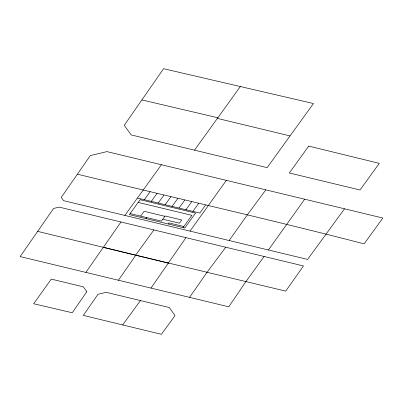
<?xml version="1.0" encoding="UTF-8"?>
<svg xmlns="http://www.w3.org/2000/svg" width="403" height="403" viewBox="0 0 403 403"><rect width="100%" height="100%" fill="white"/><g stroke="black" fill="none" stroke-linecap="round" stroke-linejoin="round"><path stroke-width="0.6" d="M150.994 288.095L185.969 237.649M77.396 174.182L61.236 197.46L63.553 200.659L307.595 259.421L344.525 208.799L382.85 218.033L364.141 243.86C268.902 219.227 172.973 197.465 77.396 174.182L90.287 155.634L106.891 151.609L344.525 208.799M118.381 280.246L135.811 255.205L285.727 291.122L303.499 265.955L59.135 207.107L53.594 208.447L20.15 256.59L85.849 272.403L120.991 222.003M85.849 272.403L189.556 297.364L206.905 272.488L225.761 247.235M229.156 240.541L247.523 214.587L265.829 189.873M226.335 180.358L190.025 231.11M268.418 249.991L304.668 199.228M194.503 150.163L240.329 86.539M183.083 227.564L191.883 215.338L138.194 202.397M124.875 215.419L161.442 164.741M144.355 199.712L150.138 191.712M140.642 216.109L144.113 211.308L164.898 216.315M151.286 201.379L157.064 193.38M145.992 218.628L146.752 217.58M158.213 203.052L163.996 195.052M165.139 204.719L170.922 196.719M172.071 206.386L177.849 198.387M178.997 208.059L184.781 200.054M168.167 223.967L168.922 222.919L183.839 226.511M185.929 209.726L191.707 201.727M192.856 211.394L198.639 203.394M205.565 205.062L199.782 213.066L137.428 198.044M290.059 135.917L267.124 167.648L131.207 134.924L124.24 125.338L163.568 68.701L313.458 103.531L290.059 135.917L217.373 118.401M153.906 229.922L135.62 255.164L103.344 247.321M264.131 256.464L245.785 281.768L228.753 306.804L189.556 297.364M122.688 324.934L161.422 334.299L175.013 315.544L169.32 307.524L106.17 292.326L97.974 294.311L83.32 315.398L122.688 324.934L140.42 300.573M141.886 99.924L217.842 117.762M162.822 219.187L179.451 223.197L181.763 219.993L165.134 215.988L161.427 221.116L130.114 213.575M37.67 231.372L168.323 263.109M86.847 291.686L72.218 312.738L33.676 303.751L51.257 279.108L83.32 286.83L86.847 291.686M140.123 199.727L129.358 214.623L184.801 227.977L195.566 213.081L140.123 199.727M308.743 146.093L289.314 172.978L360.025 189.994L379.283 163.356L308.743 146.093"/></g></svg>
